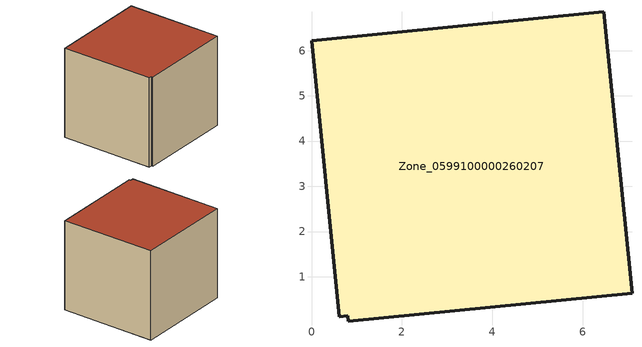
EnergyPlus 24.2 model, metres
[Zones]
Zone_0599100000260207
 floor ground (C_G): 0.8,0.14 0.61,0.12 0,6.22 6.46,6.86 7.09,0.64 0.81,0.02 z0
 wall outside (C_F): 7.09,0.64 6.46,6.86 0,6.22 0.61,0.12 0.8,0.14 0.81,0.02 7.09,0.64 z0:5.89
 roof outside (C_R): 0.81,0.02 7.09,0.64 6.46,6.86 0,6.22 0.61,0.12 0.8,0.14 z5.89
[BUILDING]
Pand.0599100000260207: North Axis=0; Terrain=City; Loads Convergence Tolerance Value=0.04; Temperature Convergence Tolerance Value=0.4; Solar Distribution=FullExterior; Maximum Number of Warmup Days=25; Minimum Number of Warmup Days=1
[Site:Location]
Rotterdam.The.Hague.AP_ZH_NLD Design_Conditions: Latitude=51.96; Longitude=4.45; Time Zone=1; Elevation=-4.5
[SITE:GROUNDTEMPERATURE:BUILDINGSURFACE]
18, 18, 18, 18, 18, 18, 18, 18, 18, 18, 18, 18
[MATERIAL] Thermal Absorptance=0.9; Solar Absorptance=0.7; Visible Absorptance=0.7
Name | Roughness | Thickness | Conductivity | Density | Specific Heat
G.TI.1946-1964 | MediumSmooth | 0.15 | 1 | 540 | 1210
F.TI.1946-1964 | Rough | 0.3 | 0.857143 | 1920 | 840
R.TI.1946-1964 | MediumRough | 0.2 | 0.277778 | 1500 | 1000
[CONSTRUCTION]
C_G: G.TI.1946-1964
C_F: F.TI.1946-1964
C_R: R.TI.1946-1964
[ZONE]
Zone_0599100000260207: Type=1; Multiplier=1; Ceiling Height=Autocalculate; Volume=Autocalculate; Floor Area=autocalculate; Part of Total Floor Area=Yes
[ZONEINFILTRATION:DESIGNFLOWRATE]
Infil_Zone_0599100000260207: Zone or ZoneList or Space or SpaceList=Zone_0599100000260207; Schedule=AlwaysOn; Design Flow Rate Calculation Method=Flow/Area; Flow Rate per Floor Area=0.003; Constant Term Coefficient=1; Temperature Term Coefficient=0; Velocity Term Coefficient=0; Velocity Squared Term Coefficient=0
[HVACTEMPLATE:ZONE:IDEALLOADSAIRSYSTEM]
Zone_0599100000260207: Maximum Heating Supply Air Temperature=50; Minimum Cooling Supply Air Temperature=13; Maximum Heating Supply Air Humidity Ratio=0.0156; Minimum Cooling Supply Air Humidity Ratio=0.0077; Heating Limit=NoLimit; Cooling Limit=NoLimit; Dehumidification Control Type=ConstantSensibleHeatRatio; Cooling Sensible Heat Ratio=0.7; Dehumidification Setpoint=60; Humidification Control Type=None; Humidification Setpoint=30; Outdoor Air Method=None; Outdoor Air Flow Rate per Person=0.00944; Outdoor Air Flow Rate per Zone Floor Area=0; Outdoor Air Flow Rate per Zone=0; Demand Controlled Ventilation Type=None; Outdoor Air Economizer Type=NoEconomizer; Heat Recovery Type=None; Sensible Heat Recovery Effectiveness=0.7; Latent Heat Recovery Effectiveness=0.65
[ZONECONTROL:THERMOSTAT]
ThermostatControl_Zone_0599100000260207: Zone or ZoneList=Zone_0599100000260207; Control Type Schedule=DualSetpointControlType; Control 1=Thermostat_Zone_0599100000260207; Temperature Difference Between Cutout And Setpoint=0
[THERMOSTATSETPOINT:DUALSETPOINT]
Thermostat_Zone_0599100000260207: Heating Setpoint Temperature Schedule=HeatingSetpoint_Zone_0599100000260207; Cooling Setpoint Temperature Schedule=CoolingSetpoint_Zone_0599100000260207
[SCHEDULE:COMPACT]
HeatingSetpoint_Zone_0599100000260207: Through: 12/31, For: AllDays, Until: 24:00, 21
CoolingSetpoint_Zone_0599100000260207: Through: 12/31, For: AllDays, Until: 24:00, 24
DualSetpointControlType: Through: 12/31, For: AllDays, Until: 24:00, 4
AlwaysOn: Through: 12/31, For: AllDays, Until: 24:00, 1
